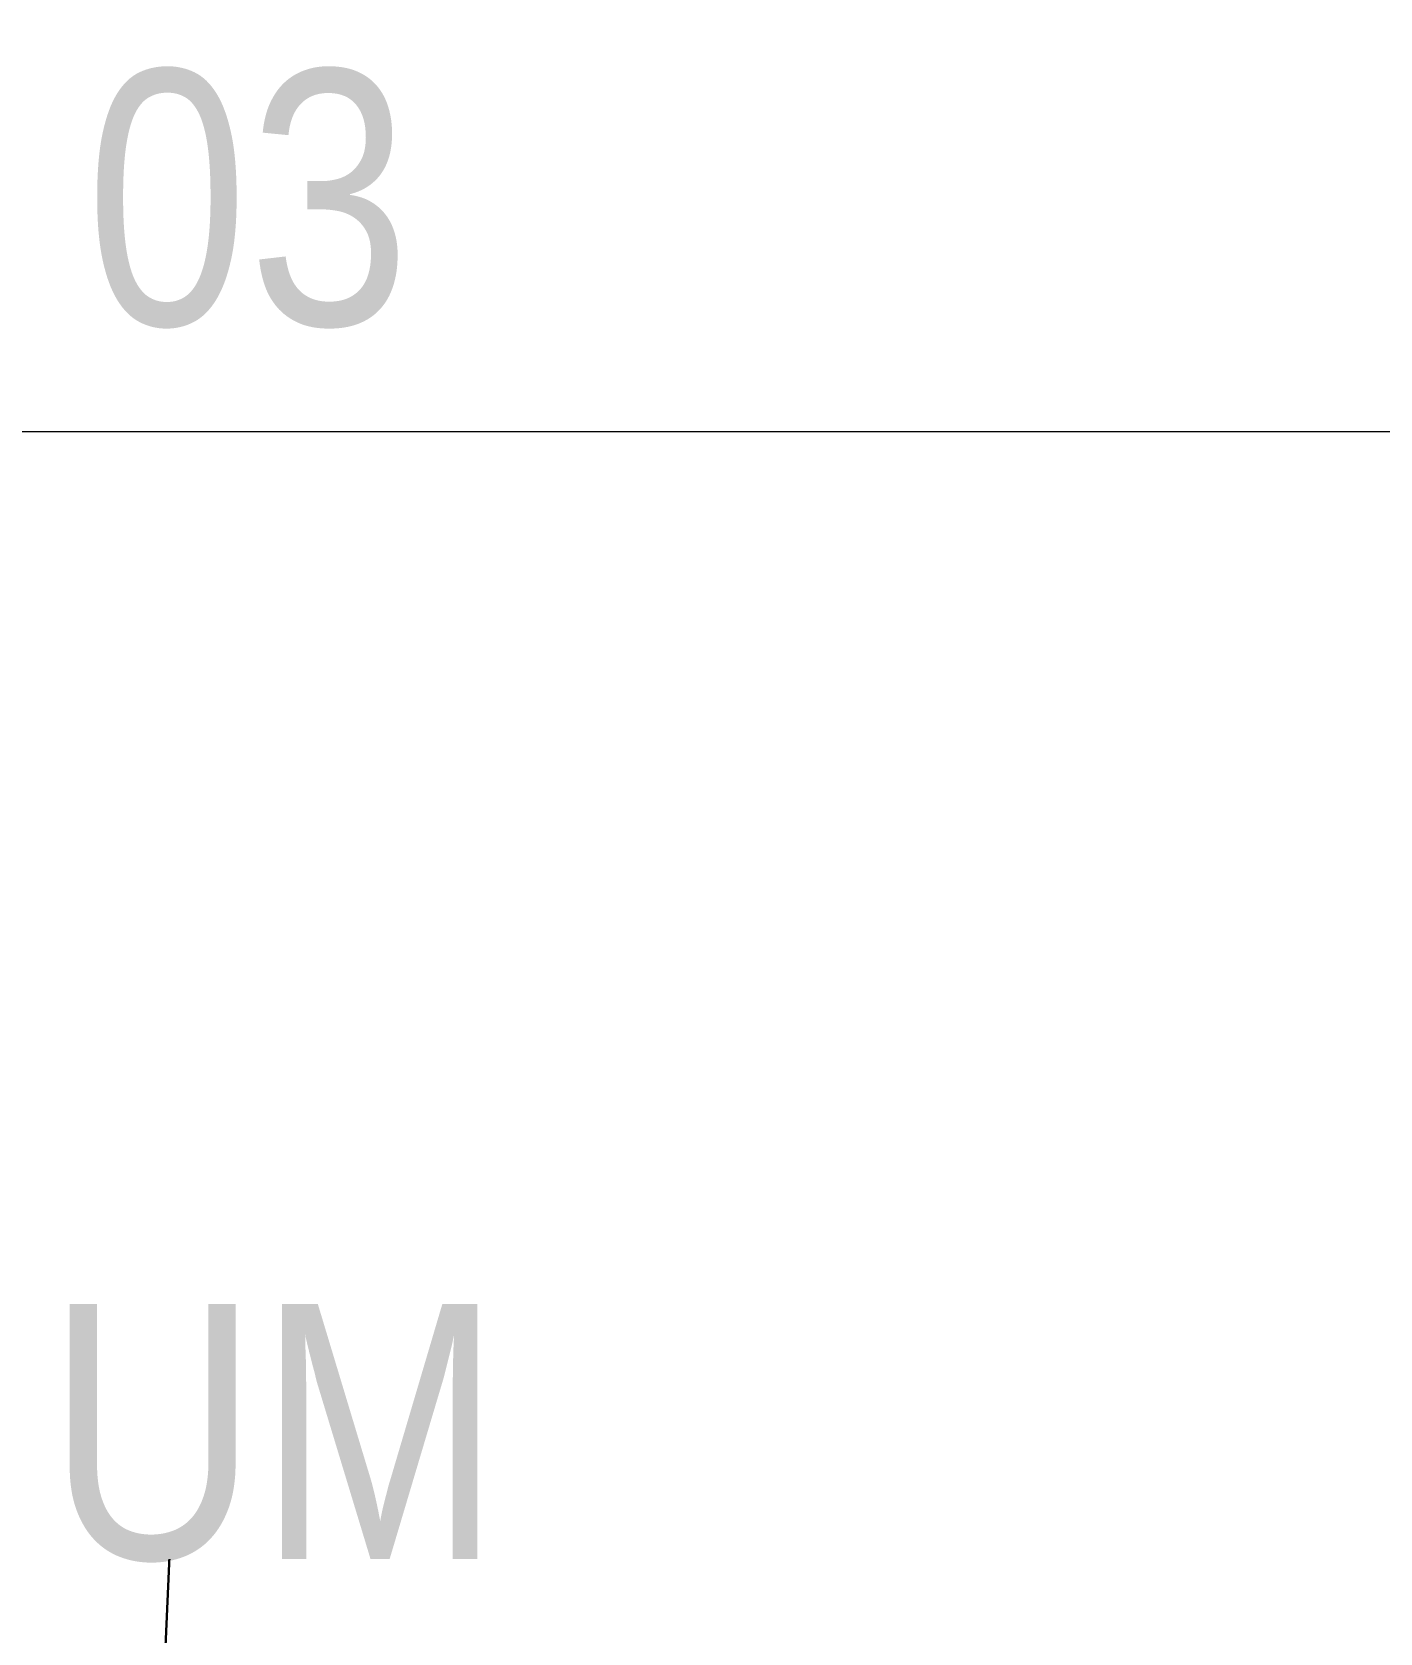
# Model space of a CAD drawing. Header units: metres. Extents: x 0 to 258, y 3 to 25.
# Drawn here: x 249.077 to 249.738, y 23.523 to 24.308 of the extents above; entities that cross this region are included whole.
import ezdxf

# ---------------------------------------------------------------- set-up
doc = ezdxf.new("R2010")
doc.units = ezdxf.units.M
doc.layers.get('Defpoints').update_dxf_attribs({"color": 41})
for name, color, linetype, lineweight in [('A-ANNO-DIMS', 7, 'Continuous', 9), ('A-GENM', 7, 'Continuous', 35), ('G-ANNO-TEXT', 7, 'Continuous', 9)]:
    doc.layers.add(name, color=color, linetype=linetype, lineweight=lineweight)
doc.styles.add('Arial Narrow_2', font='ARIALN.TTF', dxfattribs={"height": 0.125})
doc.dimstyles.new('Dimension_Standard_T__mm_', dxfattribs={"dimscale": 0.3048, "dimtxt": 0.127929, "dimasz": 0.410105, "dimexe": 0.393701, "dimexo": 0.246063, "dimgap": 0.164042, "dimtad": 1, "dimdec": 0, "dimlfac": 1000, "dimzin": 0, "dimdsep": 46, "dimtxsty": 'Arial Narrow_2', "dimsah": 1, "dimcen": 0.09, "dimaunit": 1, "dimadec": 4, "dimazin": 0, "dimtfac": 1, "dimtdec": 4, "dimtix": 1, "dimtmove": 0, "dimatfit": 3, "dimfxl": 1, "dimtvp": 1, "dimtolj": 1, "dimtzin": 0, "dimlwd": 18, "dimlwe": 18, "dimarcsym": 2})

# ---------------------------------------------------------------- blocks, each defined once
blk = doc.blocks.new('SCR_B_08_SW_5 - SCR_B_08_SW_5-5548585-DRG-2873172 - ELEVATION - SOUTH WEST END')
at = {"layer": 'A-GENM', "color": 254, "lineweight": 25, "true_color": 0xd4d4d4}
for p, q in [((-1095.6261, 22.93397), (-1095.59459, 23.65307)), ((-1095.59458, 23.65307), (-1095.62609, 22.93397))]:
    blk.add_line(p, q, dxfattribs=at)
blk = doc.blocks.new('T2DPAA-T2D-C3S-DU-M3D-100304_rvt-37-DRG-2873172 - ELEVATION - SOUTH WEST END')
at = {"layer": 'A-GENM', "color": 254, "lineweight": 25, "true_color": 0xd0d0d0}
blk.add_blockref('SCR_B_08_SW_5 - SCR_B_08_SW_5-5548585-DRG-2873172 - ELEVATION - SOUTH WEST END', (0, 0), dxfattribs=at)
blk = doc.blocks.new('DIMBLOCK54-DRG-2873172 - ELEVATION - SOUTH WEST END')
at = {"layer": 'A-ANNO-DIMS', "color": 0, "lineweight": 18, "transparency": 16777216}
for p, q in [((243.70846, 23.2353), (243.70846, 24.23212)), ((253.47934, 22.84258), (253.47934, 24.23212)), ((243.83346, 24.11212), (253.35434, 24.11212))]:
    blk.add_line(p, q, dxfattribs=at)
at = {"layer": 'A-ANNO-DIMS', "color": 0, "transparency": 16777216}
for points in [[(243.83346, 24.13296), (243.83346, 24.09129), (243.70846, 24.11212)], [(253.35434, 24.13296), (253.35434, 24.09129), (253.47934, 24.11212)]]:
    blk.add_solid(points, dxfattribs=at)
at = {"layer": 'Defpoints', "color": 0, "transparency": 16777216}
for p in [(253.47934, 24.11212), (243.70846, 23.1603), (253.47934, 22.76758)]:
    blk.add_point(p, dxfattribs=at)
at = {"layer": 'A-ANNO-DIMS', "color": 0, "lineweight": 18, "transparency": 16777216, "insert": (248.5939, 24.22595), "char_height": 0.125, "width": 1.6058119, "attachment_point": 5, "style": 'Arial Narrow_2'}
blk.add_mtext('\\A1;BARRIER TYPE - 03', dxfattribs=at)

msp = doc.modelspace()

# ---------------------------------------------------------------- block references
at = {"lineweight": 5}
msp.add_blockref('T2DPAA-T2D-C3S-DU-M3D-100304_rvt-37-DRG-2873172 - ELEVATION - SOUTH WEST END', (1344.74263, 0), dxfattribs=at)

# ---------------------------------------------------------------- next in the draw order: texts
at = {"layer": 'G-ANNO-TEXT', "insert": (247.50139, 23.68438), "char_height": 0.125, "attachment_point": 1, "style": 'Arial Narrow_2', "bg_fill": 3, "box_fill_scale": 1, "bg_fill_color": 256, "bg_fill_true_color": 13158600, "bg_fill_transparency": 0}
msp.add_mtext('CAST IN-SITU RC MEDIUM ', dxfattribs=at)

# ---------------------------------------------------------------- next in the draw order: dimensions: what is measured, and where the dimension line sits
at = {"layer": 'A-ANNO-DIMS', "lineweight": 18}
dim = msp.add_linear_dim(base=(253.47934, 24.11212), p1=(243.70846, 23.1603), p2=(253.47934, 22.76758), text='BARRIER TYPE - 03', dimstyle='Dimension_Standard_T__mm_', override={"dimpost": '<>', "dimfxl": 9.778766}, dxfattribs=at)
dim.commit()
dim.dimension.update_dxf_attribs({"geometry": 'DIMBLOCK54-DRG-2873172 - ELEVATION - SOUTH WEST END', "text_midpoint": (248.5939, 24.22595)})

doc.saveas('drawing.dxf')
